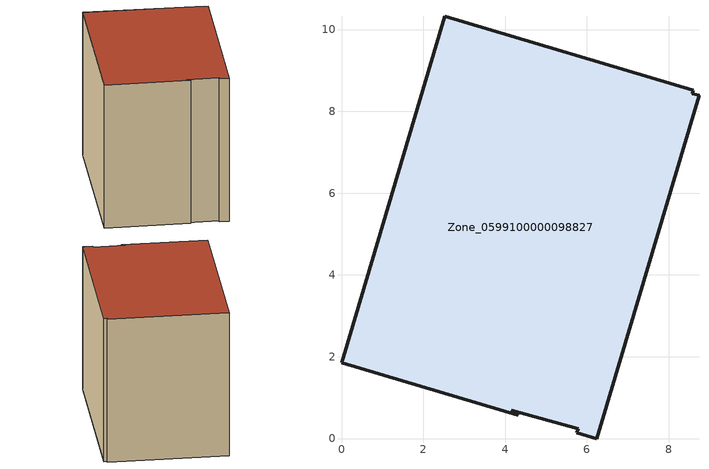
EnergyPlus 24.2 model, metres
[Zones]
Zone_0599100000098827
 floor ground (C_G): 8.57,8.44 8.74,8.39 6.24,0 5.75,0.14 5.79,0.23 4.15,0.69 4.33,0.57 0,1.85 2.52,10.32 8.6,8.51 z0.54
 wall outside (C_F): 5.79,0.23 5.75,0.14 6.24,0 8.74,8.39 8.57,8.44 8.6,8.51 2.52,10.32 0,1.85 4.33,0.57 4.15,0.69 5.79,0.23 z0.54:8.7
 roof outside (C_R): 6.24,0 8.74,8.39 8.57,8.44 8.6,8.51 2.52,10.32 0,1.85 4.33,0.57 4.15,0.69 5.79,0.23 5.75,0.14 z8.7
[BUILDING]
Pand.0599100000098827: North Axis=0; Terrain=City; Loads Convergence Tolerance Value=0.04; Temperature Convergence Tolerance Value=0.4; Solar Distribution=FullExterior; Maximum Number of Warmup Days=25; Minimum Number of Warmup Days=1
[Site:Location]
Rotterdam.The.Hague.AP_ZH_NLD Design_Conditions: Latitude=51.96; Longitude=4.45; Time Zone=1; Elevation=-4.5
[SITE:GROUNDTEMPERATURE:BUILDINGSURFACE]
18, 18, 18, 18, 18, 18, 18, 18, 18, 18, 18, 18
[MATERIAL] Thermal Absorptance=0.9; Solar Absorptance=0.7; Visible Absorptance=0.7
Name | Roughness | Thickness | Conductivity | Density | Specific Heat
G.TI.1965-1974 | MediumSmooth | 0.15 | 0.882353 | 540 | 1210
F.TI.1965-1974 | Rough | 0.3 | 0.697674 | 1920 | 840
R.TI.1965-1974 | MediumRough | 0.2 | 0.232558 | 1500 | 1000
[CONSTRUCTION]
C_G: G.TI.1965-1974
C_F: F.TI.1965-1974
C_R: R.TI.1965-1974
[ZONE]
Zone_0599100000098827: Type=1; Multiplier=1; Ceiling Height=Autocalculate; Volume=Autocalculate; Floor Area=autocalculate; Part of Total Floor Area=Yes
[ZONEINFILTRATION:DESIGNFLOWRATE]
Infil_Zone_0599100000098827: Zone or ZoneList or Space or SpaceList=Zone_0599100000098827; Schedule=AlwaysOn; Design Flow Rate Calculation Method=Flow/Area; Flow Rate per Floor Area=0.003; Constant Term Coefficient=1; Temperature Term Coefficient=0; Velocity Term Coefficient=0; Velocity Squared Term Coefficient=0
[HVACTEMPLATE:ZONE:IDEALLOADSAIRSYSTEM]
Zone_0599100000098827: Maximum Heating Supply Air Temperature=50; Minimum Cooling Supply Air Temperature=13; Maximum Heating Supply Air Humidity Ratio=0.0156; Minimum Cooling Supply Air Humidity Ratio=0.0077; Heating Limit=NoLimit; Cooling Limit=NoLimit; Dehumidification Control Type=ConstantSensibleHeatRatio; Cooling Sensible Heat Ratio=0.7; Dehumidification Setpoint=60; Humidification Control Type=None; Humidification Setpoint=30; Outdoor Air Method=None; Outdoor Air Flow Rate per Person=0.00944; Outdoor Air Flow Rate per Zone Floor Area=0; Outdoor Air Flow Rate per Zone=0; Demand Controlled Ventilation Type=None; Outdoor Air Economizer Type=NoEconomizer; Heat Recovery Type=None; Sensible Heat Recovery Effectiveness=0.7; Latent Heat Recovery Effectiveness=0.65
[ZONECONTROL:THERMOSTAT]
ThermostatControl_Zone_0599100000098827: Zone or ZoneList=Zone_0599100000098827; Control Type Schedule=DualSetpointControlType; Control 1=Thermostat_Zone_0599100000098827; Temperature Difference Between Cutout And Setpoint=0
[THERMOSTATSETPOINT:DUALSETPOINT]
Thermostat_Zone_0599100000098827: Heating Setpoint Temperature Schedule=HeatingSetpoint_Zone_0599100000098827; Cooling Setpoint Temperature Schedule=CoolingSetpoint_Zone_0599100000098827
[SCHEDULE:COMPACT]
HeatingSetpoint_Zone_0599100000098827: Through: 12/31, For: AllDays, Until: 24:00, 21
CoolingSetpoint_Zone_0599100000098827: Through: 12/31, For: AllDays, Until: 24:00, 24
DualSetpointControlType: Through: 12/31, For: AllDays, Until: 24:00, 4
AlwaysOn: Through: 12/31, For: AllDays, Until: 24:00, 1
